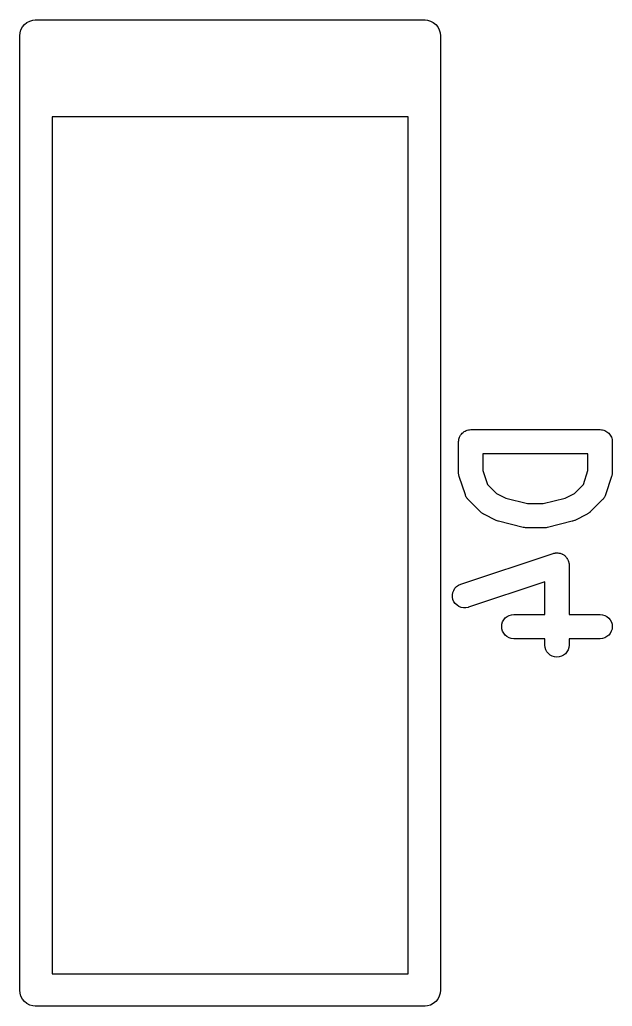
# Model space of a CAD drawing. Extents: x 0.4 to 23, y -16.1 to -0.4.
# Drawn here: x 4.4488 to 4.593, y -2.0829 to -1.8427 of the extents above; entities that cross this region are included whole.
import ezdxf

# ---------------------------------------------------------------- set-up
doc = ezdxf.new("R2010")
doc.units = 0
doc.header["$MEASUREMENT"] = 0
doc.layers.add('BLACK', color=7, linetype='CONTINUOUS')

msp = doc.modelspace()

# ---------------------------------------------------------------- linework, layer by layer
at = {"layer": 'BLACK', "linetype": 'CONTINUOUS'}
for p, q in [((4.4491, -1.84519), (4.44947, -1.8445)), ((4.44947, -1.8445), (4.44996, -1.8439)), ((4.44996, -1.8439), (4.45056, -1.84341)), ((4.45056, -1.84341), (4.45124, -1.84305)), ((4.45124, -1.84305), (4.45198, -1.84282)), ((4.45198, -1.84282), (4.45256, -1.84276)), ((4.45256, -1.84276), (4.45276, -1.84274)), ((4.45276, -1.84274), (4.45295, -1.84276)), ((4.45295, -1.84276), (4.54705, -1.84276)), ((4.54705, -1.84276), (4.54724, -1.84274)), ((4.54724, -1.84274), (4.54744, -1.84276)), ((4.54744, -1.84276), (4.54802, -1.84282)), ((4.54802, -1.84282), (4.54876, -1.84305)), ((4.54876, -1.84305), (4.54944, -1.84341)), ((4.54944, -1.84341), (4.55004, -1.8439)), ((4.55004, -1.8439), (4.55053, -1.8445)), ((4.55053, -1.8445), (4.5509, -1.84519)), ((4.4488, -1.8467), (4.44888, -1.84593)), ((4.44882, -1.84689), (4.4488, -1.8467)), ((4.44882, -1.85044), (4.44882, -1.84689)), ((4.44888, -1.84593), (4.4491, -1.84519)), ((4.5509, -1.84519), (4.55112, -1.84593)), ((4.55112, -1.84593), (4.5512, -1.8467)), ((4.5512, -1.8467), (4.55118, -1.84689)), ((4.55118, -1.84689), (4.55118, -1.85044)), ((4.4488, -1.85064), (4.44882, -1.85044)), ((4.44882, -1.85083), (4.4488, -1.85064)), ((4.44882, -1.85438), (4.44882, -1.85083)), ((4.55118, -1.85044), (4.5512, -1.85064)), ((4.5512, -1.85064), (4.55118, -1.85083)), ((4.55118, -1.85083), (4.55118, -1.85438)), ((4.4488, -1.85457), (4.44882, -1.85438)), ((4.44882, -1.85477), (4.4488, -1.85457)), ((4.44882, -1.85832), (4.44882, -1.85477)), ((4.55118, -1.85438), (4.5512, -1.85457)), ((4.5512, -1.85457), (4.55118, -1.85477)), ((4.55118, -1.85477), (4.55118, -1.85832)), ((4.4488, -1.85851), (4.44882, -1.85832)), ((4.44882, -1.8587), (4.4488, -1.85851)), ((4.44882, -1.86226), (4.44882, -1.8587)), ((4.55118, -1.85832), (4.5512, -1.85851)), ((4.5512, -1.85851), (4.55118, -1.8587)), ((4.55118, -1.8587), (4.55118, -1.86226)), ((4.4488, -1.86245), (4.44882, -1.86226)), ((4.44882, -1.86264), (4.4488, -1.86245)), ((4.44882, -2.07879), (4.44882, -1.86264)), ((4.55118, -1.86226), (4.5512, -1.86245)), ((4.5512, -1.86245), (4.55118, -1.86264)), ((4.55118, -1.86264), (4.55118, -2.07879)), ((4.45669, -1.86639), (4.45669, -2.07505)), ((4.54331, -1.86639), (4.45669, -1.86639)), ((4.54331, -2.07505), (4.54331, -1.86639)), ((4.55669, -1.94322), (4.55691, -1.94304)), ((4.55691, -1.94304), (4.55692, -1.94303)), ((4.55691, -1.94304), (4.55691, -1.94304)), ((4.55692, -1.94303), (4.55717, -1.9429)), ((4.55717, -1.9429), (4.55741, -1.94277)), ((4.55741, -1.94277), (4.55742, -1.94277)), ((4.55742, -1.94277), (4.55743, -1.94276)), ((4.55743, -1.94276), (4.5577, -1.94268)), ((4.5577, -1.94268), (4.55797, -1.9426)), ((4.55797, -1.9426), (4.55798, -1.9426)), ((4.55798, -1.9426), (4.55799, -1.9426)), ((4.55799, -1.9426), (4.55826, -1.94258)), ((4.55826, -1.94258), (4.55854, -1.94255)), ((4.55854, -1.94255), (4.59004, -1.94255)), ((4.59004, -1.94255), (4.59006, -1.94255)), ((4.59006, -1.94255), (4.59006, -1.94255)), ((4.59006, -1.94255), (4.59006, -1.94255)), ((4.59006, -1.94255), (4.59008, -1.94255)), ((4.59008, -1.94255), (4.59035, -1.94258)), ((4.59035, -1.94258), (4.59063, -1.94261)), ((4.59063, -1.94261), (4.59064, -1.94261)), ((4.59064, -1.94261), (4.59065, -1.94261)), ((4.59065, -1.94261), (4.59091, -1.9427)), ((4.59091, -1.9427), (4.59118, -1.94278)), ((4.59118, -1.94278), (4.59119, -1.94278)), ((4.59119, -1.94278), (4.5912, -1.94279)), ((4.5912, -1.94279), (4.59144, -1.94292)), ((4.59144, -1.94292), (4.59169, -1.94305)), ((4.59169, -1.94305), (4.59169, -1.94306)), ((4.59169, -1.94306), (4.5917, -1.94306)), ((4.5917, -1.94306), (4.59192, -1.94324)), ((4.55559, -1.94546), (4.55562, -1.94518)), ((4.55559, -1.94548), (4.55559, -1.94546)), ((4.55559, -1.9455), (4.55559, -1.94548)), ((4.55559, -1.94548), (4.55559, -1.94548)), ((4.55559, -1.94548), (4.55559, -1.94548)), ((4.55559, -1.953), (4.55559, -1.9455)), ((4.55562, -1.94518), (4.55565, -1.94491)), ((4.55565, -1.94489), (4.55573, -1.94462)), ((4.55565, -1.9449), (4.55565, -1.94489)), ((4.55565, -1.94491), (4.55565, -1.9449)), ((4.55573, -1.94462), (4.55582, -1.94436)), ((4.55582, -1.94435), (4.55583, -1.94434)), ((4.55582, -1.94436), (4.55582, -1.94435)), ((4.55583, -1.94434), (4.55596, -1.94409)), ((4.55596, -1.94409), (4.55609, -1.94385)), ((4.55609, -1.94385), (4.5561, -1.94384)), ((4.5561, -1.94383), (4.55628, -1.94362)), ((4.5561, -1.94384), (4.5561, -1.94383)), ((4.55628, -1.94362), (4.55646, -1.94341)), ((4.55646, -1.94341), (4.55647, -1.9434)), ((4.55647, -1.94339), (4.55669, -1.94322)), ((4.55647, -1.9434), (4.55647, -1.94339)), ((4.59192, -1.94324), (4.59213, -1.94342)), ((4.59213, -1.94342), (4.59214, -1.94343)), ((4.59214, -1.94343), (4.59215, -1.94343)), ((4.59215, -1.94343), (4.59232, -1.94365)), ((4.59232, -1.94365), (4.59249, -1.94387)), ((4.59249, -1.94387), (4.5925, -1.94388)), ((4.5925, -1.94388), (4.59251, -1.94388)), ((4.59251, -1.94388), (4.59263, -1.94413)), ((4.59263, -1.94413), (4.59277, -1.94438)), ((4.59277, -1.94438), (4.59277, -1.94439)), ((4.59277, -1.94439), (4.59277, -1.94439)), ((4.59277, -1.94439), (4.59285, -1.94466)), ((4.59285, -1.94466), (4.59293, -1.94493)), ((4.59293, -1.94493), (4.59293, -1.94494)), ((4.59293, -1.94494), (4.59294, -1.94495)), ((4.59294, -1.94495), (4.59296, -1.94522)), ((4.59296, -1.94522), (4.59299, -1.9455)), ((4.59299, -1.9455), (4.59299, -1.953)), ((4.56149, -1.94845), (4.56149, -1.95252)), ((4.58708, -1.94845), (4.56149, -1.94845)), ((4.58708, -1.95252), (4.58708, -1.94845)), ((4.56149, -1.95252), (4.56262, -1.9559)), ((4.58596, -1.9559), (4.58708, -1.95252)), ((4.5556, -1.95317), (4.55559, -1.953)), ((4.55561, -1.95333), (4.5556, -1.95317)), ((4.55563, -1.95345), (4.55561, -1.95333)), ((4.55564, -1.95357), (4.55563, -1.95345)), ((4.55569, -1.95373), (4.55564, -1.95357)), ((4.55573, -1.95389), (4.55569, -1.95373)), ((4.55574, -1.95393), (4.55573, -1.95389)), ((4.55724, -1.95843), (4.55574, -1.95393)), ((4.59284, -1.95393), (4.59134, -1.95843)), ((4.59287, -1.95377), (4.59284, -1.95393)), ((4.59292, -1.95361), (4.59287, -1.95377)), ((4.59294, -1.95349), (4.59292, -1.95361)), ((4.59296, -1.95337), (4.59294, -1.95349)), ((4.59297, -1.95321), (4.59296, -1.95337)), ((4.59299, -1.95304), (4.59297, -1.95321)), ((4.59299, -1.953), (4.59299, -1.95304)), ((4.56262, -1.9559), (4.56479, -1.95807)), ((4.58379, -1.95807), (4.58596, -1.9559)), ((4.55727, -1.95851), (4.55724, -1.95843)), ((4.5573, -1.9586), (4.55727, -1.95851)), ((4.55739, -1.95877), (4.5573, -1.9586)), ((4.55747, -1.95896), (4.55739, -1.95877)), ((4.55752, -1.95903), (4.55747, -1.95896)), ((4.55756, -1.95911), (4.55752, -1.95903)), ((4.55769, -1.95927), (4.55756, -1.95911)), ((4.55781, -1.95943), (4.55769, -1.95927)), ((4.55787, -1.95949), (4.55781, -1.95943)), ((4.55792, -1.95956), (4.55787, -1.95949)), ((4.55795, -1.95959), (4.55792, -1.95956)), ((4.56095, -1.96259), (4.55795, -1.95959)), ((4.56479, -1.95807), (4.56707, -1.95921)), ((4.56707, -1.95921), (4.5724, -1.96055)), ((4.57617, -1.96055), (4.58151, -1.95921)), ((4.58151, -1.95921), (4.58379, -1.95807)), ((4.59062, -1.95959), (4.58762, -1.96259)), ((4.59068, -1.95952), (4.59062, -1.95959)), ((4.59074, -1.95946), (4.59068, -1.95952)), ((4.59086, -1.9593), (4.59074, -1.95946)), ((4.59099, -1.95914), (4.59086, -1.9593)), ((4.59103, -1.95907), (4.59099, -1.95914)), ((4.59108, -1.959), (4.59103, -1.95907)), ((4.59117, -1.95881), (4.59108, -1.959)), ((4.59126, -1.95863), (4.59117, -1.95881)), ((4.59129, -1.95855), (4.59126, -1.95863)), ((4.59132, -1.95847), (4.59129, -1.95855)), ((4.59134, -1.95843), (4.59132, -1.95847)), ((4.5724, -1.96055), (4.57617, -1.96055)), ((4.56108, -1.96269), (4.56095, -1.96259)), ((4.5612, -1.96281), (4.56108, -1.96269)), ((4.5613, -1.96287), (4.5612, -1.96281)), ((4.5614, -1.96295), (4.5613, -1.96287)), ((4.56154, -1.96303), (4.5614, -1.96295)), ((4.56168, -1.96312), (4.56154, -1.96303)), ((4.56172, -1.96314), (4.56168, -1.96312)), ((4.56472, -1.96464), (4.56172, -1.96314)), ((4.56473, -1.96464), (4.56472, -1.96464)), ((4.56474, -1.96465), (4.56473, -1.96464)), ((4.565, -1.96475), (4.56474, -1.96465)), ((4.56526, -1.96485), (4.565, -1.96475)), ((4.58354, -1.96476), (4.58328, -1.96486)), ((4.5838, -1.96467), (4.58354, -1.96476)), ((4.58381, -1.96466), (4.5838, -1.96467)), ((4.58382, -1.96466), (4.58381, -1.96466)), ((4.58386, -1.96464), (4.58382, -1.96466)), ((4.58686, -1.96314), (4.58386, -1.96464)), ((4.587, -1.96305), (4.58686, -1.96314)), ((4.58714, -1.96298), (4.587, -1.96305)), ((4.58724, -1.9629), (4.58714, -1.96298)), ((4.58734, -1.96283), (4.58724, -1.9629)), ((4.58747, -1.96272), (4.58734, -1.96283)), ((4.58759, -1.96262), (4.58747, -1.96272)), ((4.58762, -1.96259), (4.58759, -1.96262)), ((4.56527, -1.96485), (4.56526, -1.96485)), ((4.56528, -1.96485), (4.56527, -1.96485)), ((4.56532, -1.96486), (4.56528, -1.96485)), ((4.57132, -1.96636), (4.56532, -1.96486)), ((4.57137, -1.96637), (4.57132, -1.96636)), ((4.57142, -1.96639), (4.57137, -1.96637)), ((4.57166, -1.96641), (4.57142, -1.96639)), ((4.57189, -1.96645), (4.57166, -1.96641)), ((4.57194, -1.96645), (4.57189, -1.96645)), ((4.572, -1.96645), (4.57194, -1.96645)), ((4.57204, -1.96645), (4.572, -1.96645)), ((4.57654, -1.96645), (4.57204, -1.96645)), ((4.57659, -1.96645), (4.57654, -1.96645)), ((4.57664, -1.96645), (4.57659, -1.96645)), ((4.57688, -1.96642), (4.57664, -1.96645)), ((4.57711, -1.9664), (4.57688, -1.96642)), ((4.57716, -1.96638), (4.57711, -1.9664)), ((4.57721, -1.96637), (4.57716, -1.96638)), ((4.57725, -1.96636), (4.57721, -1.96637)), ((4.58325, -1.96486), (4.57725, -1.96636)), ((4.58327, -1.96486), (4.58325, -1.96486)), ((4.58328, -1.96486), (4.58327, -1.96486)), ((4.55611, -1.98019), (4.5786, -1.9727)), ((4.5786, -1.9727), (4.57864, -1.97268)), ((4.57864, -1.97268), (4.57881, -1.97265)), ((4.57881, -1.97265), (4.57898, -1.9726)), ((4.57898, -1.9726), (4.5791, -1.97259)), ((4.5791, -1.97259), (4.57921, -1.97256)), ((4.57921, -1.97256), (4.57938, -1.97256)), ((4.57938, -1.97256), (4.57956, -1.97254)), ((4.57956, -1.97254), (4.57967, -1.97256)), ((4.57967, -1.97256), (4.57978, -1.97255)), ((4.57978, -1.97255), (4.57996, -1.97259)), ((4.57996, -1.97259), (4.58013, -1.9726)), ((4.58013, -1.9726), (4.58024, -1.97264)), ((4.58024, -1.97264), (4.58035, -1.97266)), ((4.58035, -1.97266), (4.58051, -1.97272)), ((4.58051, -1.97272), (4.58068, -1.97278)), ((4.58068, -1.97278), (4.58078, -1.97283)), ((4.58078, -1.97283), (4.58089, -1.97287)), ((4.58089, -1.97287), (4.58103, -1.97297)), ((4.58103, -1.97297), (4.58119, -1.97305)), ((4.58119, -1.97305), (4.58127, -1.97312)), ((4.58127, -1.97312), (4.58137, -1.97318)), ((4.58137, -1.97318), (4.5815, -1.9733)), ((4.5815, -1.9733), (4.58163, -1.97342)), ((4.58163, -1.97342), (4.5817, -1.9735)), ((4.5817, -1.9735), (4.58178, -1.97358)), ((4.58178, -1.97358), (4.58189, -1.97373)), ((4.58189, -1.97373), (4.582, -1.97386)), ((4.582, -1.97386), (4.58205, -1.97396)), ((4.58205, -1.97396), (4.58211, -1.97406)), ((4.58211, -1.97406), (4.58218, -1.97422)), ((4.58218, -1.97422), (4.58227, -1.97437)), ((4.58227, -1.97437), (4.5823, -1.97448)), ((4.5823, -1.97448), (4.58234, -1.97458)), ((4.58234, -1.97458), (4.58238, -1.97475)), ((4.58238, -1.97475), (4.58243, -1.97492)), ((4.58243, -1.97492), (4.58244, -1.97504)), ((4.58244, -1.97504), (4.58247, -1.97515)), ((4.58247, -1.97515), (4.58247, -1.97532)), ((4.58247, -1.97532), (4.58249, -1.9755)), ((4.58249, -1.9755), (4.58249, -1.98754)), ((4.5544, -1.98167), (4.55471, -1.98118)), ((4.55471, -1.98118), (4.55511, -1.98076)), ((4.55511, -1.98076), (4.55558, -1.98043)), ((4.55558, -1.98043), (4.55611, -1.98019)), ((4.57658, -1.97959), (4.55797, -1.9858)), ((4.57658, -1.98754), (4.57658, -1.97959)), ((4.5541, -1.98277), (4.5542, -1.9822)), ((4.55411, -1.98335), (4.5541, -1.98277)), ((4.55423, -1.98391), (4.55411, -1.98335)), ((4.5542, -1.9822), (4.5544, -1.98167)), ((4.55446, -1.98444), (4.55423, -1.98391)), ((4.55479, -1.98491), (4.55446, -1.98444)), ((4.55521, -1.98531), (4.55479, -1.98491)), ((4.55569, -1.98562), (4.55521, -1.98531)), ((4.55623, -1.98584), (4.55569, -1.98562)), ((4.55679, -1.98594), (4.55623, -1.98584)), ((4.55737, -1.98593), (4.55679, -1.98594)), ((4.55793, -1.98581), (4.55737, -1.98593)), ((4.55797, -1.9858), (4.55793, -1.98581)), ((4.56632, -1.98935), (4.56659, -1.98884)), ((4.56659, -1.98884), (4.56696, -1.9884)), ((4.56696, -1.9884), (4.5674, -1.98804)), ((4.5674, -1.98804), (4.56791, -1.98777)), ((4.56791, -1.98777), (4.56846, -1.9876)), ((4.56846, -1.9876), (4.56904, -1.98754)), ((4.56904, -1.98754), (4.57658, -1.98754)), ((4.58249, -1.98754), (4.59004, -1.98754)), ((4.59004, -1.98754), (4.59008, -1.98754)), ((4.59008, -1.98754), (4.59065, -1.98761)), ((4.59065, -1.98761), (4.5912, -1.98778)), ((4.5912, -1.98778), (4.5917, -1.98806)), ((4.5917, -1.98806), (4.59215, -1.98843)), ((4.59215, -1.98843), (4.59251, -1.98888)), ((4.56609, -1.99047), (4.56615, -1.9899)), ((4.56614, -1.99105), (4.56609, -1.99047)), ((4.5663, -1.9916), (4.56614, -1.99105)), ((4.56615, -1.9899), (4.56632, -1.98935)), ((4.59251, -1.98888), (4.59277, -1.98939)), ((4.59293, -1.99109), (4.59276, -1.99164)), ((4.59277, -1.98939), (4.59294, -1.98994)), ((4.59299, -1.99052), (4.59293, -1.99109)), ((4.59294, -1.98994), (4.59299, -1.99052)), ((4.56657, -1.99211), (4.5663, -1.9916)), ((4.56693, -1.99256), (4.56657, -1.99211)), ((4.56737, -1.99293), (4.56693, -1.99256)), ((4.56787, -1.99321), (4.56737, -1.99293)), ((4.56842, -1.99338), (4.56787, -1.99321)), ((4.569, -1.99345), (4.56842, -1.99338)), ((4.56904, -1.99345), (4.569, -1.99345)), ((4.57658, -1.99345), (4.56904, -1.99345)), ((4.57658, -1.99499), (4.57658, -1.99345)), ((4.59004, -1.99345), (4.58249, -1.99345)), ((4.58249, -1.99345), (4.58249, -1.99499)), ((4.59061, -1.99339), (4.59004, -1.99345)), ((4.59116, -1.99323), (4.59061, -1.99339)), ((4.59167, -1.99295), (4.59116, -1.99323)), ((4.59212, -1.99259), (4.59167, -1.99295)), ((4.59248, -1.99215), (4.59212, -1.99259)), ((4.59276, -1.99164), (4.59248, -1.99215)), ((4.57664, -1.99557), (4.57658, -1.99499)), ((4.57681, -1.99612), (4.57664, -1.99557)), ((4.58243, -1.99561), (4.58225, -1.99616)), ((4.58249, -1.99504), (4.58243, -1.99561)), ((4.58249, -1.99499), (4.58249, -1.99504)), ((4.57708, -1.99663), (4.57681, -1.99612)), ((4.57744, -1.99708), (4.57708, -1.99663)), ((4.57789, -1.99744), (4.57744, -1.99708)), ((4.57839, -1.99772), (4.57789, -1.99744)), ((4.57894, -1.99789), (4.57839, -1.99772)), ((4.57952, -1.99795), (4.57894, -1.99789)), ((4.58009, -1.9979), (4.57952, -1.99795)), ((4.58064, -1.99773), (4.58009, -1.9979)), ((4.58115, -1.99747), (4.58064, -1.99773)), ((4.5816, -1.9971), (4.58115, -1.99747)), ((4.58197, -1.99666), (4.5816, -1.9971)), ((4.58225, -1.99616), (4.58197, -1.99666)), ((4.45669, -2.07505), (4.54331, -2.07505)), ((4.4488, -2.07898), (4.44882, -2.07879)), ((4.44888, -2.07976), (4.4488, -2.07898)), ((4.4491, -2.0805), (4.44888, -2.07976)), ((4.55112, -2.07976), (4.5509, -2.0805)), ((4.5512, -2.07898), (4.55112, -2.07976)), ((4.55118, -2.07879), (4.5512, -2.07898)), ((4.44947, -2.08118), (4.4491, -2.0805)), ((4.44996, -2.08178), (4.44947, -2.08118)), ((4.45056, -2.08227), (4.44996, -2.08178)), ((4.45124, -2.08264), (4.45056, -2.08227)), ((4.54944, -2.08227), (4.54876, -2.08264)), ((4.55004, -2.08178), (4.54944, -2.08227)), ((4.55053, -2.08118), (4.55004, -2.08178)), ((4.5509, -2.0805), (4.55053, -2.08118)), ((4.45198, -2.08286), (4.45124, -2.08264)), ((4.45256, -2.08292), (4.45198, -2.08286)), ((4.45276, -2.08294), (4.45256, -2.08292)), ((4.45295, -2.08292), (4.45276, -2.08294)), ((4.54705, -2.08292), (4.45295, -2.08292)), ((4.54724, -2.08294), (4.54705, -2.08292)), ((4.54744, -2.08292), (4.54724, -2.08294)), ((4.54802, -2.08286), (4.54744, -2.08292)), ((4.54876, -2.08264), (4.54802, -2.08286))]:
    msp.add_line(p, q, dxfattribs=at)

doc.saveas('drawing.dxf')
